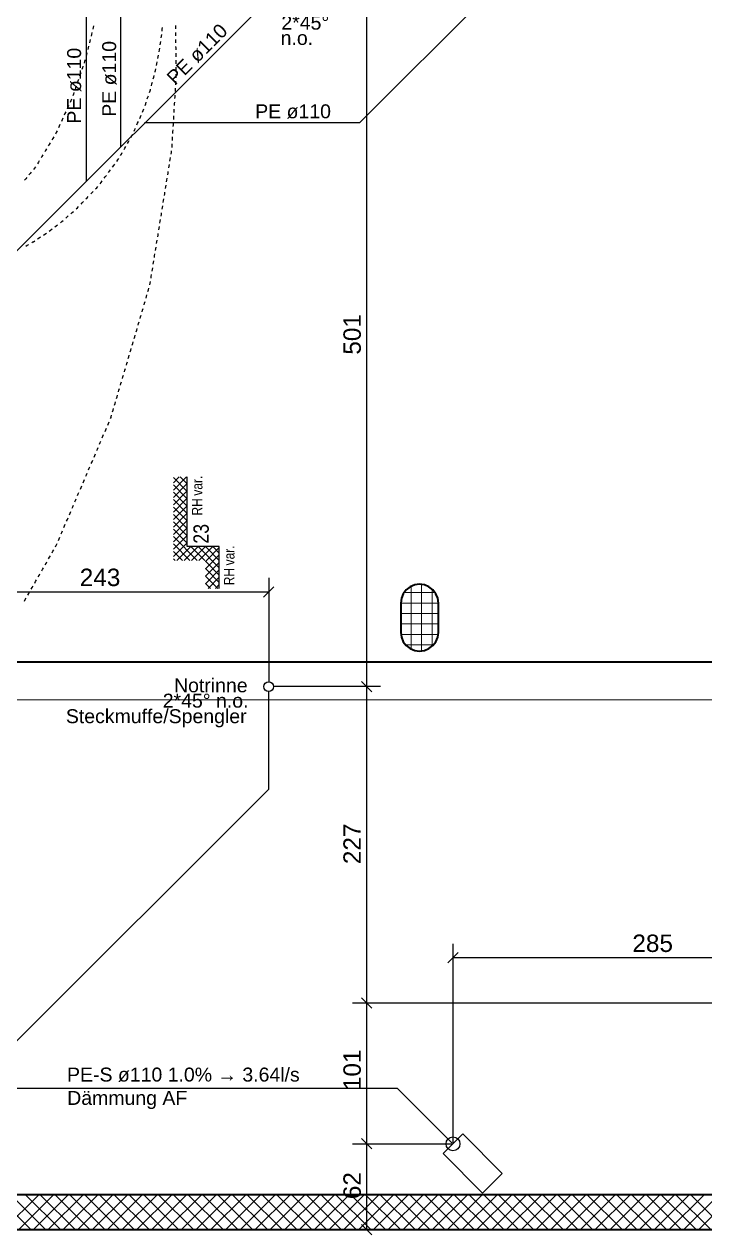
# Model space of a CAD drawing. Extents: x 885 to 2021, y 330 to 1122.
# Drawn here: x 1401 to 1498.6, y 475.9 to 649.6 of the extents above; entities that cross this region are included whole.
import ezdxf
from ezdxf.lldxf.tags import DXFTag

# ---------------------------------------------------------------- set-up
doc = ezdxf.new("R2010")
doc.units = 0
doc.layers.get('0').update_dxf_attribs({"lineweight": 25})
for name, color, linetype, lineweight in [('010 Aussenwände Bauteilschraffuren Neu', 7, 'Continuous', 25), ('010 Aussenwände Neu', 7, 'Continuous', 25), ('020 Stützen Bauteilschraffuren Neu', 7, 'Continuous', 25), ('020 Stützen Neu', 7, 'Continuous', 25), ('027 Oberhalb Neu', 7, 'Continuous', 25), ('080 Raum Innen Kontur Neu', 7, 'Continuous', 25), ('160 Beschriftungen Ausführung Neu', 7, 'Continuous', 25)]:
    doc.layers.add(name, color=color, linetype=linetype, lineweight=lineweight)
doc.layers.add('S_Text_Einlage', color=7, linetype='Continuous', lineweight=25, true_color=0x99ff99)
doc.styles.get("Standard").update_dxf_attribs({"font": 'arial.ttf'})
tags = doc.linetypes.add('Strichpunkt 3_1_1mm Achsen', pattern=[0.005, 0.003, -0.001, 0, -0.001]).pattern_tags.tags
tags[10:11] = [DXFTag(74, 4), DXFTag(75, 0), DXFTag(340, '0'), DXFTag(46, 1.0), DXFTag(50, 0.0), DXFTag(44, 0.0), DXFTag(45, 0.0)]
tags[8:9] = [DXFTag(74, 4), DXFTag(75, 0), DXFTag(340, '0'), DXFTag(46, 1.0), DXFTag(50, 0.0), DXFTag(44, 0.0), DXFTag(45, 0.0)]
tags[6:7] = [DXFTag(74, 4), DXFTag(75, 0), DXFTag(340, '0'), DXFTag(46, 1.0), DXFTag(50, 0.0), DXFTag(44, 0.0), DXFTag(45, 0.0)]
tags[4:5] = [DXFTag(74, 4), DXFTag(75, 0), DXFTag(340, '0'), DXFTag(46, 1.0), DXFTag(50, 0.0), DXFTag(44, 0.0), DXFTag(45, 0.0)]

msp = doc.modelspace()

# ---------------------------------------------------------------- linework, layer by layer
at = {"color": 0, "linetype": 'ByBlock', "lineweight": -2, "ltscale": 0.35}
for p, q in [((1450.08, 837.6), (1450.08, 476.6)), ((1436.04, 570.1), (1436.04, 555.22)), ((1387.38, 568.1), (1436.04, 568.1)), ((1436.78, 568.85), (1435.29, 567.36)), ((1452.08, 554.52), (1436.74, 554.52)), ((1450.82, 553.78), (1449.34, 555.26)), ((1461.73, 514.86), (1463.22, 516.35)), ((1462.48, 517.6), (1462.48, 488.91)), ((1532.88, 515.6), (1462.48, 515.6)), ((1448.08, 509.14), (1519.56, 509.14)), ((1450.82, 508.4), (1449.34, 509.88)), ((1448.08, 488.91), (1462.48, 488.91)), ((1450.82, 488.17), (1449.34, 489.66)), ((1448.08, 476.6), (1463.42, 476.6)), ((1450.82, 475.86), (1449.34, 477.35))]:
    msp.add_line(p, q, dxfattribs=at)
at = {"color": 0, "lineweight": -2}
for p, q in [((1414.76, 655.12), (1414.76, 631.94)), ((1437.62, 654.8), (1360.07, 577.25)), ((1409.86, 654.52), (1409.86, 627.05)), ((1468.48, 654.8), (1449.08, 635.4)), ((1449.08, 635.4), (1418.22, 635.4)), ((1436.04, 539.82), (1436.04, 553.82)), ((1398.76, 502.54), (1436.04, 539.82)), ((1325.15, 496.92), (1454.47, 496.92)), ((1454.47, 496.92), (1462.33, 489.06))]:
    msp.add_line(p, q, dxfattribs=at)
at = {"color": 0, "linetype": 'Continuous', "lineweight": -2}
for p, q in [((1410.61, 648.1), (1410.55, 647.86)), ((1410.67, 648.35), (1410.61, 648.1)), ((1410.85, 649.08), (1410.79, 648.83)), ((1410.91, 649.32), (1410.85, 649.08)), ((1420.66, 647.83), (1420.69, 648.08)), ((1420.74, 648.58), (1420.77, 648.83)), ((1420.77, 648.83), (1420.79, 649.08)), ((1422.72, 649.13), (1422.72, 649.38)), ((1422.72, 648.88), (1422.72, 649.13)), ((1422.72, 648.13), (1422.72, 648.38)), ((1422.73, 647.88), (1422.72, 648.13)), ((1410.13, 646.16), (1410.07, 645.92)), ((1410.19, 646.41), (1410.13, 646.16)), ((1410.37, 647.13), (1410.31, 646.89)), ((1410.43, 647.38), (1410.37, 647.13)), ((1420.47, 646.6), (1420.51, 646.84)), ((1420.51, 646.84), (1420.55, 647.09)), ((1420.62, 647.59), (1420.66, 647.83)), ((1422.73, 647.13), (1422.73, 647.38)), ((1422.73, 646.88), (1422.73, 647.13)), ((1422.74, 646.13), (1422.73, 646.38)), ((1409.71, 644.47), (1409.62, 644.23)), ((1409.89, 645.19), (1409.83, 644.95)), ((1409.95, 645.44), (1409.89, 645.19)), ((1420.14, 644.63), (1420.19, 644.87)), ((1420.19, 644.87), (1420.24, 645.12)), ((1420.33, 645.61), (1420.36, 645.86)), ((1420.36, 645.86), (1420.4, 646.1)), ((1422.74, 645.88), (1422.74, 646.13)), ((1422.74, 645.13), (1422.74, 645.38)), ((1422.74, 644.88), (1422.74, 645.13)), ((1409.3, 643.28), (1409.22, 643.05)), ((1409.38, 643.52), (1409.3, 643.28)), ((1409.62, 644.23), (1409.54, 643.99)), ((1419.73, 642.67), (1419.76, 642.78)), ((1419.76, 642.78), (1419.79, 642.91)), ((1419.79, 642.91), (1419.84, 643.16)), ((1419.94, 643.65), (1419.99, 643.89)), ((1419.99, 643.89), (1420.04, 644.14)), ((1422.75, 644.13), (1422.75, 644.38)), ((1422.75, 643.88), (1422.75, 644.13)), ((1422.75, 643.13), (1422.75, 643.38)), ((1422.75, 642.88), (1422.75, 643.13)), ((1408.65, 641.39), (1408.57, 641.16)), ((1408.73, 641.63), (1408.65, 641.39)), ((1408.97, 642.34), (1408.89, 642.1)), ((1409.06, 642.57), (1408.97, 642.34)), ((1419.21, 640.74), (1419.28, 640.98)), ((1419.28, 640.98), (1419.34, 641.22)), ((1419.47, 641.7), (1419.54, 641.94)), ((1419.54, 641.94), (1419.6, 642.19)), ((1422.7, 640.88), (1422.72, 641.13)), ((1422.72, 641.13), (1422.73, 641.38)), ((1422.76, 642.13), (1422.76, 642.38)), ((1422.76, 641.88), (1422.76, 642.13)), ((1408, 639.5), (1407.92, 639.26)), ((1408.08, 639.74), (1408, 639.5)), ((1408.33, 640.45), (1408.24, 640.21)), ((1408.41, 640.68), (1408.33, 640.45)), ((1418.69, 639.07), (1418.77, 639.3)), ((1418.93, 639.78), (1419.01, 640.01)), ((1419.01, 640.01), (1419.06, 640.15)), ((1419.06, 640.15), (1419.08, 640.25)), ((1422.6, 639.13), (1422.61, 639.38)), ((1422.64, 639.88), (1422.66, 640.13)), ((1422.66, 640.13), (1422.67, 640.38)), ((1407.22, 637.66), (1407.12, 637.43)), ((1407.32, 637.89), (1407.22, 637.66)), ((1407.64, 638.57), (1407.53, 638.34)), ((1407.74, 638.8), (1407.64, 638.57)), ((1418.3, 637.88), (1418.38, 638.12)), ((1418.38, 638.12), (1418.45, 638.35)), ((1418.61, 638.83), (1418.69, 639.07)), ((1422.52, 637.88), (1422.54, 638.13)), ((1422.54, 638.13), (1422.55, 638.38)), ((1422.58, 638.88), (1422.6, 639.13)), ((1406.39, 635.84), (1406.28, 635.62)), ((1406.49, 636.07), (1406.39, 635.84)), ((1406.8, 636.75), (1406.7, 636.53)), ((1406.91, 636.98), (1406.8, 636.75)), ((1417.53, 636.04), (1417.62, 636.27)), ((1417.62, 636.27), (1417.72, 636.5)), ((1417.92, 636.95), (1418.02, 637.18)), ((1418.02, 637.18), (1418.12, 637.41)), ((1422.4, 635.89), (1422.41, 636.14)), ((1422.41, 636.14), (1422.43, 636.39)), ((1422.46, 636.89), (1422.48, 637.14)), ((1422.48, 637.14), (1422.49, 637.38)), ((1405.55, 634.03), (1405.48, 633.87)), ((1405.66, 634.25), (1405.55, 634.03)), ((1405.97, 634.93), (1405.86, 634.71)), ((1406.07, 635.16), (1405.97, 634.93)), ((1416.73, 634.2), (1416.83, 634.43)), ((1416.83, 634.43), (1416.93, 634.66)), ((1417.13, 635.12), (1417.23, 635.35)), ((1417.23, 635.35), (1417.33, 635.58)), ((1422.28, 633.89), (1422.29, 634.14)), ((1422.29, 634.14), (1422.31, 634.39)), ((1422.34, 634.89), (1422.35, 635.14)), ((1422.35, 635.14), (1422.37, 635.39)), ((1404.53, 632.31), (1404.4, 632.09)), ((1404.66, 632.52), (1404.53, 632.31)), ((1405.05, 633.16), (1404.92, 632.95)), ((1405.18, 633.38), (1405.05, 633.16)), ((1405.48, 633.87), (1405.44, 633.8)), ((1415.78, 632.45), (1415.9, 632.66)), ((1415.9, 632.66), (1416.02, 632.88)), ((1416.27, 633.31), (1416.39, 633.53)), ((1416.39, 633.53), (1416.52, 633.75)), ((1422.17, 632.14), (1422.19, 632.39)), ((1422.22, 632.89), (1422.23, 633.14)), ((1422.23, 633.14), (1422.25, 633.39)), ((1403.5, 630.59), (1403.37, 630.38)), ((1403.63, 630.81), (1403.5, 630.59)), ((1404.02, 631.45), (1403.89, 631.24)), ((1404.15, 631.66), (1404.02, 631.45)), ((1414.79, 630.71), (1414.91, 630.92)), ((1414.91, 630.92), (1415.03, 631.14)), ((1415.28, 631.58), (1415.41, 631.79)), ((1415.41, 631.79), (1415.53, 632.01)), ((1422.03, 630.9), (1422.07, 631.15)), ((1422.07, 631.15), (1422.11, 631.4)), ((1422.16, 631.89), (1422.17, 632.14)), ((1402.41, 628.92), (1402.26, 628.72)), ((1402.57, 629.11), (1402.41, 628.92)), ((1402.98, 629.74), (1402.85, 629.52)), ((1403.11, 629.95), (1402.98, 629.74)), ((1413.64, 629.07), (1413.79, 629.27)), ((1413.79, 629.27), (1413.94, 629.47)), ((1414.23, 629.88), (1414.38, 630.08)), ((1414.38, 630.08), (1414.53, 630.28)), ((1421.71, 628.93), (1421.75, 629.18)), ((1421.75, 629.18), (1421.79, 629.42)), ((1421.87, 629.92), (1421.91, 630.16)), ((1421.91, 630.16), (1421.95, 630.41)), ((1401.16, 627.36), (1401, 627.16)), ((1401.32, 627.55), (1401.16, 627.36)), ((1401.79, 628.14), (1401.63, 627.94)), ((1401.94, 628.33), (1401.79, 628.14)), ((1411.99, 626.87), (1412.14, 627.07)), ((1412.44, 627.47), (1412.59, 627.67)), ((1412.59, 627.67), (1412.74, 627.87)), ((1413.04, 628.27), (1413.19, 628.47)), ((1413.19, 628.47), (1413.34, 628.67)), ((1421.39, 626.96), (1421.43, 627.2)), ((1421.43, 627.2), (1421.47, 627.45)), ((1421.55, 627.94), (1421.59, 628.19)), ((1421.59, 628.19), (1421.63, 628.44)), ((1410.49, 625.2), (1410.66, 625.38)), ((1410.66, 625.38), (1410.83, 625.56)), ((1411.18, 625.92), (1411.36, 626.1)), ((1411.36, 626.1), (1411.53, 626.28)), ((1411.84, 626.67), (1411.99, 626.87)), ((1421.11, 625.23), (1421.15, 625.47)), ((1421.23, 625.97), (1421.27, 626.22)), ((1421.27, 626.22), (1421.31, 626.46)), ((1409.1, 623.76), (1409.27, 623.94)), ((1409.27, 623.94), (1409.44, 624.12)), ((1409.79, 624.48), (1409.97, 624.66)), ((1409.97, 624.66), (1410.14, 624.84)), ((1420.91, 623.99), (1420.95, 624.24)), ((1420.95, 624.24), (1420.99, 624.49)), ((1421.07, 624.98), (1421.11, 625.23)), ((1406.9, 621.72), (1407.09, 621.88)), ((1407.09, 621.88), (1407.28, 622.05)), ((1407.66, 622.37), (1407.85, 622.54)), ((1407.85, 622.54), (1408.04, 622.7)), ((1408.4, 623.05), (1408.58, 623.23)), ((1408.58, 623.23), (1408.75, 623.4)), ((1420.59, 622.02), (1420.63, 622.27)), ((1420.63, 622.27), (1420.67, 622.51)), ((1420.75, 623.01), (1420.79, 623.25)), ((1420.79, 623.25), (1420.83, 623.5)), ((1404.74, 620.03), (1404.94, 620.18)), ((1405.34, 620.48), (1405.54, 620.63)), ((1405.54, 620.63), (1405.74, 620.78)), ((1406.14, 621.08), (1406.29, 621.19)), ((1406.29, 621.19), (1406.34, 621.23)), ((1406.34, 621.23), (1406.52, 621.4)), ((1420.27, 620.05), (1420.31, 620.29)), ((1420.31, 620.29), (1420.35, 620.54)), ((1420.43, 621.03), (1420.47, 621.28)), ((1420.47, 621.28), (1420.51, 621.53)), ((1402.26, 618.34), (1402.47, 618.48)), ((1402.88, 618.76), (1403.09, 618.89)), ((1403.09, 618.89), (1403.3, 619.03)), ((1403.72, 619.31), (1403.93, 619.45)), ((1403.93, 619.45), (1404.14, 619.58)), ((1404.54, 619.87), (1404.74, 620.03)), ((1419.99, 618.32), (1420.03, 618.56)), ((1420.11, 619.06), (1420.15, 619.31)), ((1420.15, 619.31), (1420.19, 619.55)), ((1401.18, 617.72), (1401.39, 617.84)), ((1401.39, 617.84), (1401.61, 617.97)), ((1402.04, 618.22), (1402.21, 618.31)), ((1402.21, 618.31), (1402.26, 618.34)), ((1419.79, 617.08), (1419.83, 617.33)), ((1419.83, 617.33), (1419.87, 617.58)), ((1419.95, 618.07), (1419.99, 618.32)), ((1419.47, 615.11), (1419.51, 615.36)), ((1419.51, 615.36), (1419.55, 615.6)), ((1419.63, 616.1), (1419.67, 616.34)), ((1419.67, 616.34), (1419.71, 616.59)), ((1419.15, 613.14), (1419.19, 613.38)), ((1419.19, 613.38), (1419.23, 613.63)), ((1419.31, 614.12), (1419.35, 614.37)), ((1419.35, 614.37), (1419.39, 614.62)), ((1418.71, 611.19), (1418.78, 611.43)), ((1418.78, 611.43), (1418.85, 611.67)), ((1418.99, 612.15), (1419.03, 612.4)), ((1418.99, 612.15), (1418.99, 612.15)), ((1419.03, 612.4), (1419.07, 612.64)), ((1418.22, 609.51), (1418.29, 609.75)), ((1418.43, 610.23), (1418.5, 610.47)), ((1418.5, 610.47), (1418.57, 610.71)), ((1417.86, 608.31), (1417.94, 608.55)), ((1417.94, 608.55), (1418.01, 608.79)), ((1418.15, 609.27), (1418.22, 609.51)), ((1417.3, 606.39), (1417.37, 606.63)), ((1417.37, 606.63), (1417.44, 606.87)), ((1417.58, 607.35), (1417.65, 607.59)), ((1417.65, 607.59), (1417.72, 607.83)), ((1416.74, 604.47), (1416.81, 604.71)), ((1416.81, 604.71), (1416.88, 604.95)), ((1417.02, 605.43), (1417.09, 605.67)), ((1417.09, 605.67), (1417.16, 605.91)), ((1416.17, 602.55), (1416.24, 602.79)), ((1416.24, 602.79), (1416.31, 603.03)), ((1416.46, 603.51), (1416.53, 603.75)), ((1416.53, 603.75), (1416.6, 603.99)), ((1415.68, 600.87), (1415.75, 601.11)), ((1415.89, 601.59), (1415.96, 601.83)), ((1415.96, 601.83), (1416.03, 602.07)), ((1415.33, 599.68), (1415.4, 599.92)), ((1415.4, 599.92), (1415.47, 600.16)), ((1415.61, 600.63), (1415.68, 600.87)), ((1414.76, 597.76), (1414.83, 598)), ((1414.83, 598), (1414.91, 598.24)), ((1415.05, 598.72), (1415.12, 598.96)), ((1415.12, 598.96), (1415.19, 599.2)), ((1414.2, 595.84), (1414.27, 596.08)), ((1414.27, 596.08), (1414.34, 596.32)), ((1414.48, 596.8), (1414.55, 597.04)), ((1414.55, 597.04), (1414.62, 597.28)), ((1413.64, 593.92), (1413.71, 594.16)), ((1413.71, 594.16), (1413.78, 594.4)), ((1413.92, 594.88), (1413.99, 595.12)), ((1413.99, 595.12), (1414.06, 595.36)), ((1413.04, 592.28), (1413.14, 592.51)), ((1413.33, 592.97), (1413.41, 593.15)), ((1413.41, 593.15), (1413.43, 593.2)), ((1413.43, 593.2), (1413.5, 593.44)), ((1412.25, 590.44), (1412.35, 590.67)), ((1412.55, 591.13), (1412.64, 591.36)), ((1412.64, 591.36), (1412.74, 591.59)), ((1412.94, 592.05), (1413.04, 592.28)), ((1411.76, 589.29), (1411.86, 589.52)), ((1411.86, 589.52), (1411.96, 589.75)), ((1412.15, 590.21), (1412.25, 590.44)), ((1410.97, 587.45), (1411.07, 587.68)), ((1411.07, 587.68), (1411.17, 587.91)), ((1411.37, 588.37), (1411.46, 588.6)), ((1411.46, 588.6), (1411.56, 588.83)), ((1410.19, 585.61), (1410.29, 585.84)), ((1410.29, 585.84), (1410.38, 586.07)), ((1410.58, 586.53), (1410.68, 586.76)), ((1410.68, 586.76), (1410.78, 586.99)), ((1409.4, 583.77), (1409.5, 584)), ((1409.5, 584), (1409.6, 584.23)), ((1409.79, 584.69), (1409.89, 584.92)), ((1409.89, 584.92), (1409.99, 585.15)), ((1408.61, 581.93), (1408.71, 582.16)), ((1408.71, 582.16), (1408.81, 582.39)), ((1409.01, 582.85), (1409.11, 583.08)), ((1409.11, 583.08), (1409.2, 583.31)), ((1407.83, 580.1), (1407.93, 580.33)), ((1407.93, 580.33), (1408.02, 580.55)), ((1408.22, 581.01), (1408.32, 581.24)), ((1408.32, 581.24), (1408.42, 581.47)), ((1407.04, 578.26), (1407.14, 578.49)), ((1407.14, 578.49), (1407.24, 578.72)), ((1407.43, 579.18), (1407.53, 579.41)), ((1407.53, 579.41), (1407.63, 579.64)), ((1406.35, 576.65), (1406.45, 576.88)), ((1406.65, 577.34), (1406.75, 577.57)), ((1406.75, 577.57), (1406.84, 577.8)), ((1405.58, 574.84), (1405.66, 575.04)), ((1405.86, 575.5), (1405.96, 575.73)), ((1405.96, 575.73), (1406.06, 575.96)), ((1406.25, 576.42), (1406.35, 576.65)), ((1404.57, 573.07), (1404.7, 573.29)), ((1404.94, 573.72), (1405.07, 573.94)), ((1405.07, 573.94), (1405.19, 574.16)), ((1405.44, 574.59), (1405.56, 574.81)), ((1405.56, 574.81), (1405.58, 574.84)), ((1403.58, 571.34), (1403.71, 571.55)), ((1403.95, 571.99), (1404.08, 572.2)), ((1404.08, 572.2), (1404.2, 572.42)), ((1404.45, 572.86), (1404.57, 573.07)), ((1402.59, 569.6), (1402.71, 569.82)), ((1402.96, 570.25), (1403.09, 570.47)), ((1403.09, 570.47), (1403.21, 570.68)), ((1403.46, 571.12), (1403.58, 571.34)), ((1401.6, 567.86), (1401.72, 568.08)), ((1401.97, 568.51), (1402.09, 568.73)), ((1402.09, 568.73), (1402.22, 568.95)), ((1402.47, 569.38), (1402.59, 569.6)), ((1400.98, 566.77), (1401.1, 566.99)), ((1401.1, 566.99), (1401.23, 567.21)), ((1401.48, 567.64), (1401.6, 567.86))]:
    msp.add_line(p, q, dxfattribs=at)
at = {"color": 0, "linetype": 'ByBlock', "lineweight": -2, "ltscale": 0.25}
for p, q in [((1463.89, 490.33), (1461.06, 487.5)), ((1469.55, 484.67), (1463.89, 490.33)), ((1461.06, 487.5), (1466.72, 481.84)), ((1466.72, 481.84), (1469.55, 484.67))]:
    msp.add_line(p, q, dxfattribs=at)
for centre, radius in [((1436.04, 554.52), 0.7), ((1462.48, 488.91), 1)]:
    msp.add_circle(centre, radius, dxfattribs=at)
at = {"layer": '010 Aussenwände Bauteilschraffuren Neu', "color": 0, "linetype": 'Continuous', "lineweight": 0, "ltscale": 0.0169}
for p, q in [((1401.9, 476.6), (1396.9, 481.6)), ((1398.04, 476.6), (1403.04, 481.6)), ((1404.02, 476.6), (1399.02, 481.6)), ((1400.16, 476.6), (1405.16, 481.6)), ((1406.14, 476.6), (1401.14, 481.6)), ((1402.28, 476.6), (1407.28, 481.6)), ((1408.26, 476.6), (1403.26, 481.6)), ((1404.41, 476.6), (1409.41, 481.6)), ((1410.38, 476.6), (1405.38, 481.6)), ((1406.53, 476.6), (1411.53, 481.6)), ((1412.51, 476.6), (1407.51, 481.6)), ((1408.65, 476.6), (1413.65, 481.6)), ((1414.63, 476.6), (1409.63, 481.6)), ((1410.77, 476.6), (1415.77, 481.6)), ((1416.75, 476.6), (1411.75, 481.6)), ((1412.89, 476.6), (1417.89, 481.6)), ((1418.87, 476.6), (1413.87, 481.6)), ((1415.01, 476.6), (1420.01, 481.6)), ((1420.99, 476.6), (1415.99, 481.6)), ((1417.13, 476.6), (1422.13, 481.6)), ((1423.11, 476.6), (1418.11, 481.6)), ((1419.26, 476.6), (1424.26, 481.6)), ((1425.23, 476.6), (1420.23, 481.6)), ((1421.38, 476.6), (1426.38, 481.6)), ((1427.36, 476.6), (1422.36, 481.6)), ((1423.5, 476.6), (1428.5, 481.6)), ((1429.48, 476.6), (1424.48, 481.6)), ((1425.62, 476.6), (1430.62, 481.6)), ((1431.6, 476.6), (1426.6, 481.6)), ((1427.74, 476.6), (1432.74, 481.6)), ((1433.72, 476.6), (1428.72, 481.6)), ((1429.86, 476.6), (1434.86, 481.6)), ((1435.84, 476.6), (1430.84, 481.6)), ((1431.98, 476.6), (1436.98, 481.6)), ((1437.96, 476.6), (1432.96, 481.6)), ((1434.1, 476.6), (1439.1, 481.6)), ((1440.08, 476.6), (1435.08, 481.6)), ((1436.23, 476.6), (1441.23, 481.6)), ((1442.2, 476.6), (1437.2, 481.6)), ((1438.35, 476.6), (1443.35, 481.6)), ((1444.33, 476.6), (1439.33, 481.6)), ((1440.47, 476.6), (1445.47, 481.6)), ((1446.45, 476.6), (1441.45, 481.6)), ((1442.59, 476.6), (1447.59, 481.6)), ((1448.57, 476.6), (1443.57, 481.6)), ((1444.71, 476.6), (1449.71, 481.6)), ((1450.69, 476.6), (1445.69, 481.6)), ((1446.83, 476.6), (1451.83, 481.6)), ((1452.81, 476.6), (1447.81, 481.6)), ((1448.95, 476.6), (1453.95, 481.6)), ((1454.93, 476.6), (1449.93, 481.6)), ((1451.07, 476.6), (1456.07, 481.6)), ((1457.05, 476.6), (1452.05, 481.6)), ((1453.2, 476.6), (1458.2, 481.6)), ((1459.17, 476.6), (1454.17, 481.6)), ((1455.32, 476.6), (1460.32, 481.6)), ((1461.3, 476.6), (1456.3, 481.6)), ((1457.44, 476.6), (1462.44, 481.6)), ((1463.42, 476.6), (1458.42, 481.6)), ((1459.56, 476.6), (1464.56, 481.6)), ((1465.54, 476.6), (1460.54, 481.6)), ((1461.68, 476.6), (1466.68, 481.6)), ((1467.66, 476.6), (1462.66, 481.6)), ((1463.8, 476.6), (1468.8, 481.6)), ((1469.78, 476.6), (1464.78, 481.6)), ((1465.92, 476.6), (1470.92, 481.6)), ((1471.9, 476.6), (1466.9, 481.6)), ((1468.05, 476.6), (1473.05, 481.6)), ((1474.02, 476.6), (1469.02, 481.6)), ((1470.17, 476.6), (1475.17, 481.6)), ((1476.15, 476.6), (1471.15, 481.6)), ((1472.29, 476.6), (1477.29, 481.6)), ((1478.27, 476.6), (1473.27, 481.6)), ((1474.41, 476.6), (1479.41, 481.6)), ((1480.39, 476.6), (1475.39, 481.6)), ((1476.53, 476.6), (1481.53, 481.6)), ((1482.51, 476.6), (1477.51, 481.6)), ((1478.65, 476.6), (1483.65, 481.6)), ((1484.63, 476.6), (1479.63, 481.6)), ((1480.77, 476.6), (1485.77, 481.6)), ((1486.75, 476.6), (1481.75, 481.6)), ((1482.89, 476.6), (1487.89, 481.6)), ((1488.87, 476.6), (1483.87, 481.6)), ((1485.02, 476.6), (1490.02, 481.6)), ((1490.99, 476.6), (1485.99, 481.6)), ((1487.14, 476.6), (1492.14, 481.6)), ((1493.12, 476.6), (1488.12, 481.6)), ((1489.26, 476.6), (1494.26, 481.6)), ((1495.24, 476.6), (1490.24, 481.6)), ((1491.38, 476.6), (1496.38, 481.6)), ((1497.36, 476.6), (1492.36, 481.6)), ((1493.5, 476.6), (1498.5, 481.6)), ((1499.48, 476.6), (1494.48, 481.6)), ((1495.62, 476.6), (1500.62, 481.6)), ((1501.6, 476.6), (1496.6, 481.6)), ((1497.74, 476.6), (1502.74, 481.6))]:
    msp.add_line(p, q, dxfattribs=at)
at = {"layer": '010 Aussenwände Neu', "color": 0, "lineweight": 35}
for p, q in [((1527.88, 481.6), (1387.38, 481.6)), ((1041.78, 476.6), (1532.88, 476.6))]:
    msp.add_line(p, q, dxfattribs=at)
at = {"layer": '020 Stützen Bauteilschraffuren Neu', "color": 0, "linetype": 'Continuous', "lineweight": 0, "ltscale": 0.0169}
for p, q in [((1459.92, 568), (1455.44, 568)), ((1456.48, 568.92), (1456.48, 559.89)), ((1457.98, 569.18), (1457.98, 559.63)), ((1459.48, 568.51), (1459.48, 560.3)), ((1460.38, 566.5), (1454.98, 566.5)), ((1460.38, 565), (1454.98, 565)), ((1460.38, 563.5), (1454.98, 563.5)), ((1460.35, 562), (1455, 562)), ((1459.68, 560.5), (1455.68, 560.5))]:
    msp.add_line(p, q, dxfattribs=at)
at = {"layer": '020 Stützen Neu', "color": 0, "linetype": 'Continuous', "lineweight": 35, "ltscale": 0.1225}
for p, q in [((1455.77, 568.41), (1455.34, 567.85)), ((1456.33, 568.84), (1455.77, 568.41)), ((1456.98, 569.11), (1456.33, 568.84)), ((1457.68, 569.2), (1456.98, 569.11)), ((1458.38, 569.11), (1457.68, 569.2)), ((1459.03, 568.84), (1458.38, 569.11)), ((1459.59, 568.41), (1459.03, 568.84)), ((1460.02, 567.85), (1459.59, 568.41)), ((1455.07, 567.2), (1454.98, 566.5)), ((1454.98, 566.5), (1454.98, 562.3)), ((1455.34, 567.85), (1455.07, 567.2)), ((1460.29, 567.2), (1460.02, 567.85)), ((1460.38, 566.5), (1460.29, 567.2)), ((1460.38, 562.3), (1460.38, 566.5)), ((1454.98, 562.3), (1455.07, 561.6)), ((1455.07, 561.6), (1455.34, 560.95)), ((1460.02, 560.95), (1460.29, 561.6)), ((1460.29, 561.6), (1460.38, 562.3)), ((1455.34, 560.95), (1455.77, 560.39)), ((1455.77, 560.39), (1456.33, 559.96)), ((1456.33, 559.96), (1456.98, 559.69)), ((1456.98, 559.69), (1457.68, 559.6)), ((1457.68, 559.6), (1458.38, 559.69)), ((1458.38, 559.69), (1459.03, 559.96)), ((1459.03, 559.96), (1459.59, 560.39)), ((1459.59, 560.39), (1460.02, 560.95))]:
    msp.add_line(p, q, dxfattribs=at)
at = {"layer": '027 Oberhalb Neu', "color": 0, "linetype": 'Strichpunkt 3_1_1mm Achsen', "lineweight": 35, "ltscale": 0.1225}
msp.add_line((1599.54, 558), (1035.78, 558), dxfattribs=at)
at = {"layer": '027 Oberhalb Neu', "color": 0, "linetype": 'Strichpunkt 3_1_1mm Achsen', "lineweight": 13, "ltscale": 0.0169}
msp.add_line((1030.18, 552.6), (1597.28, 552.6), dxfattribs=at)
at = {"layer": '080 Raum Innen Kontur Neu', "color": 0, "linetype": 'Continuous', "lineweight": 13, "ltscale": 0.0169}
for p, q in [((1455.77, 568.41), (1455.34, 567.85)), ((1456.33, 568.84), (1455.77, 568.41)), ((1456.98, 569.11), (1456.33, 568.84)), ((1457.68, 569.2), (1456.98, 569.11)), ((1458.38, 569.11), (1457.68, 569.2)), ((1459.03, 568.84), (1458.38, 569.11)), ((1459.59, 568.41), (1459.03, 568.84)), ((1460.02, 567.85), (1459.59, 568.41)), ((1455.07, 567.2), (1454.98, 566.5)), ((1454.98, 562.3), (1454.98, 566.5)), ((1455.34, 567.85), (1455.07, 567.2)), ((1460.29, 567.2), (1460.02, 567.85)), ((1460.38, 566.5), (1460.29, 567.2)), ((1460.38, 566.5), (1460.38, 562.3)), ((1454.98, 562.3), (1455.07, 561.6)), ((1455.07, 561.6), (1455.34, 560.95)), ((1460.02, 560.95), (1460.29, 561.6)), ((1460.29, 561.6), (1460.38, 562.3)), ((1455.34, 560.95), (1455.77, 560.39)), ((1455.77, 560.39), (1456.33, 559.96)), ((1456.33, 559.96), (1456.98, 559.69)), ((1456.98, 559.69), (1457.68, 559.6)), ((1457.68, 559.6), (1458.38, 559.69)), ((1458.38, 559.69), (1459.03, 559.96)), ((1459.03, 559.96), (1459.59, 560.39)), ((1459.59, 560.39), (1460.02, 560.95)), ((1387.38, 481.6), (1527.88, 481.6))]:
    msp.add_line(p, q, dxfattribs=at)
at = {"layer": '160 Beschriftungen Ausführung Neu', "color": 0, "linetype": 'Continuous', "lineweight": 13, "ltscale": 0.0169}
for p, q in [((1424.24, 584.6), (1422.35, 582.71)), ((1423.18, 584.6), (1422.35, 583.77)), ((1422.35, 584.53), (1424.35, 582.53)), ((1424.35, 583.65), (1422.35, 581.65)), ((1423.33, 584.6), (1424.35, 583.59)), ((1422.35, 583.47), (1424.35, 581.47)), ((1424.35, 582.59), (1422.35, 580.59)), ((1422.35, 582.41), (1424.35, 580.41)), ((1424.35, 581.53), (1422.35, 579.53)), ((1422.35, 581.35), (1424.35, 579.35)), ((1424.35, 580.47), (1422.35, 578.47)), ((1422.35, 580.28), (1424.35, 578.28)), ((1424.35, 579.41), (1422.35, 577.41)), ((1422.35, 579.22), (1424.35, 577.22)), ((1424.35, 578.35), (1422.35, 576.35)), ((1422.35, 578.16), (1424.35, 576.16)), ((1424.35, 577.28), (1422.35, 575.28)), ((1422.35, 577.1), (1424.35, 575.1)), ((1424.35, 576.22), (1422.35, 574.22)), ((1422.35, 576.04), (1425.79, 572.6)), ((1424.35, 575.16), (1422.35, 573.16)), ((1422.35, 574.98), (1424.73, 572.6)), ((1422.35, 573.92), (1423.67, 572.6)), ((1424.85, 574.6), (1422.85, 572.6)), ((1425.91, 574.6), (1423.91, 572.6)), ((1424.85, 574.6), (1426.85, 572.6)), ((1426.97, 574.6), (1424.97, 572.6)), ((1425.91, 574.6), (1428.95, 571.56)), ((1428.03, 574.6), (1426.03, 572.6)), ((1428.95, 574.46), (1426.95, 572.46)), ((1428.95, 573.4), (1426.95, 571.4)), ((1426.97, 574.6), (1428.95, 572.62)), ((1428.03, 574.6), (1428.95, 573.68)), ((1422.35, 572.86), (1422.61, 572.6)), ((1426.95, 572.5), (1428.95, 570.5)), ((1428.95, 572.34), (1426.95, 570.34)), ((1426.95, 571.44), (1428.95, 569.44)), ((1428.95, 571.28), (1426.95, 569.28)), ((1426.95, 570.38), (1428.73, 568.6)), ((1428.95, 570.22), (1427.33, 568.6)), ((1426.95, 569.32), (1427.67, 568.6)), ((1428.95, 569.16), (1428.39, 568.6))]:
    msp.add_line(p, q, dxfattribs=at)
at = {"layer": '160 Beschriftungen Ausführung Neu', "color": 0, "linetype": 'Continuous', "lineweight": -2, "ltscale": 0.0625}
for p, q in [((1424.35, 574.6), (1424.35, 584.6)), ((1428.95, 574.6), (1424.35, 574.6)), ((1428.95, 568.6), (1428.95, 574.6))]:
    msp.add_line(p, q, dxfattribs=at)

# ---------------------------------------------------------------- texts
at = {"color": 0, "linetype": 'ByBlock', "lineweight": -2, "ltscale": 0.35, "char_height": 2.5, "attachment_point": 1, "rotation": 90}
for s, insert in [('{\\fArial;501}', (1446.75, 602.14)), ('{\\fArial;227}', (1446.75, 529.04)), ('{\\fArial;101}', (1446.75, 496.62)), ('{\\fArial;62}', (1446.75, 480.97))]:
    msp.add_mtext(s, dxfattribs=dict(at, insert=insert))
at = {"color": 0, "linetype": 'ByBlock', "lineweight": -2, "ltscale": 0.35, "char_height": 2.5, "attachment_point": 1}
for s, insert in [('{\\fArial;243}', (1408.92, 571.44)), ('{\\fArial;285}', (1488.22, 518.94))]:
    msp.add_mtext(s, dxfattribs=dict(at, insert=insert))
at = {"layer": '160 Beschriftungen Ausführung Neu', "color": 0, "linetype": 'Continuous', "lineweight": 13, "ltscale": 0.0169, "attachment_point": 1, "rotation": 90}
for s, insert, char_height in [('{\\fArial Narrow;var.}', (1425.02, 581.91), 1.5), ('{\\fArial Narrow;RH}', (1425.02, 579.06), 1.5), ('{\\fArial Narrow;3}', (1425.23, 576.45), 2.2), ('{\\fArial Narrow;2}', (1425.23, 575.03), 2.2), ('{\\fArial Narrow;var.}', (1429.62, 571.91), 1.5), ('{\\fArial Narrow;RH}', (1429.62, 569.06), 1.5)]:
    msp.add_mtext(s, dxfattribs=dict(at, insert=insert, char_height=char_height))
at = {"layer": 'S_Text_Einlage'}
for s, p in [('2*45°', (1437.85, 648.78)), ('n.o.', (1437.75, 646.59)), ('PE ø110', (1434.1, 636.06)), ('Notrinne', (1422.45, 553.7)), ('2*45° n.o.', (1420.83, 551.5)), ('Steckmuffe/Spengler', (1406.93, 549.27)), ('PE-S ø110 1.0%%% → 3.64l/s', (1407.1, 497.85)), ('Dämmung AF', (1407.12, 494.5))]:
    msp.add_text(s, height=2, dxfattribs=at).set_placement(p)
for rotation, p in [(45, (1422.61, 640.73)), (90, (1414.14, 636.28)), (90, (1409.11, 635.3))]:
    msp.add_text('PE ø110', height=2, rotation=rotation, dxfattribs=at).set_placement(p)

doc.saveas('drawing.dxf')
